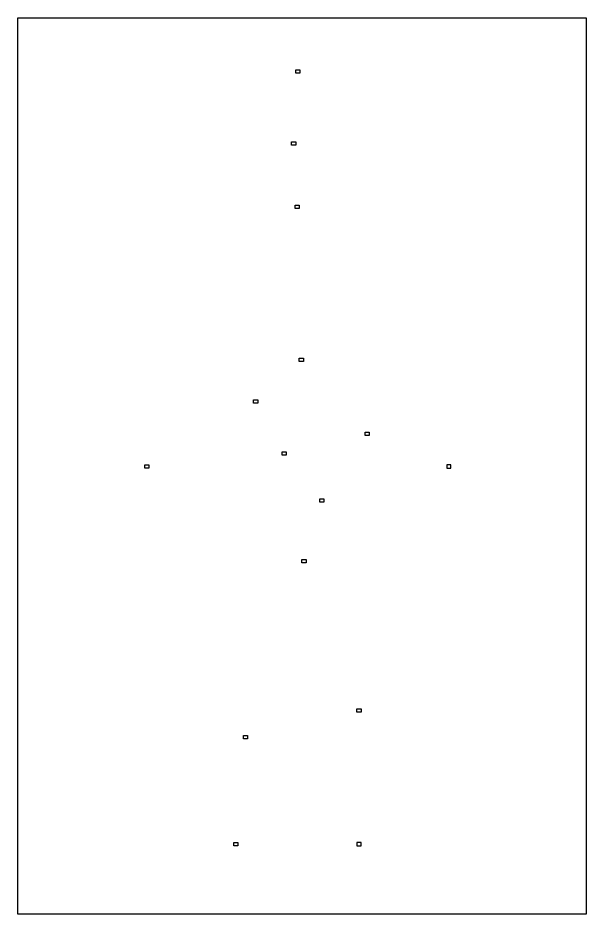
# Model space of a CAD drawing. Header units: millimetres. Extents: x 111 to 2999, y 81 to 1941.
# Drawn here: x 111 to 681, y 83 to 983 of the extents above; entities that cross this region are included whole.
import ezdxf

# ---------------------------------------------------------------- set-up
doc = ezdxf.new("R2010")
doc.units = ezdxf.units.MM

msp = doc.modelspace()

# ---------------------------------------------------------------- linework, layer by layer
for points in [[(110.57, 983), (680.57, 983), (680.57, 83), (110.57, 83)], [(393.51, 930.77), (393.51, 927.42), (389.31, 927.42), (389.31, 930.77)], [(389.4, 858.59), (389.4, 855.24), (385.2, 855.24), (385.2, 858.59)], [(392.81, 795.1), (392.81, 791.75), (388.61, 791.75), (388.61, 795.1)], [(397.06, 641.15), (397.06, 637.8), (392.86, 637.8), (392.86, 641.15)], [(351.26, 599.46), (351.26, 596.11), (347.06, 596.11), (347.06, 599.46)], [(463.02, 566.87), (463.02, 563.52), (458.82, 563.52), (458.82, 566.87)], [(379.75, 547.3), (379.75, 543.95), (375.55, 543.95), (375.55, 547.3)], [(241.99, 534.29), (241.99, 530.94), (237.79, 530.94), (237.79, 534.29)], [(540.82, 534.29), (540.82, 530.94), (545.02, 530.94), (545.02, 534.29)], [(417.61, 500.12), (417.61, 496.77), (413.41, 496.77), (413.41, 500.12)], [(399.73, 439.2), (399.73, 435.85), (395.53, 435.85), (395.53, 439.2)], [(454.93, 289.1), (454.93, 285.75), (450.73, 285.75), (450.73, 289.1)], [(341.05, 262.44), (341.05, 259.09), (336.85, 259.09), (336.85, 262.44)], [(331.24, 154.92), (331.24, 151.57), (327.04, 151.57), (327.04, 154.92)], [(450.72, 154.92), (450.72, 151.57), (454.92, 151.57), (454.92, 154.92)]]:
    msp.add_lwpolyline(points, close=True)

doc.saveas('drawing.dxf')
